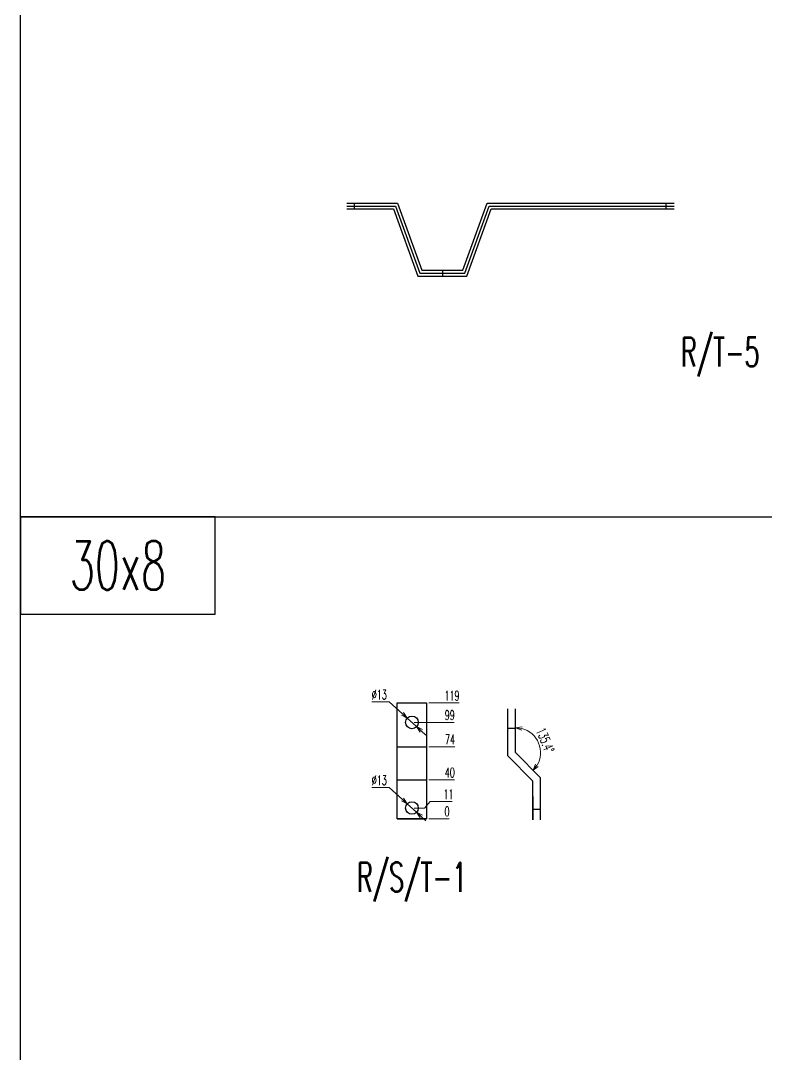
# Model space of a CAD drawing. Header units: millimetres. Extents: x 173893 to 258446, y -176540 to -123824.
# Drawn here: x 186030 to 186797, y -148485 to -147423 of the extents above; entities that cross this region are included whole.
import ezdxf
from ezdxf.enums import TextEntityAlignment as Align

# ---------------------------------------------------------------- set-up
doc = ezdxf.new("R2010")
doc.units = ezdxf.units.MM
doc.header["$LTSCALE"] = 3
doc.layers.add('@.DM. NÉT CHÍNH', color=7, linetype='Continuous')
doc.layers.add('@.VISIBLE', color=7, linetype='Continuous')
doc.styles.add('Ann_w01', font='romans.shx', dxfattribs={"width": 0.6, "bigfont": 'chineset.shx'})
doc.dimstyles.new('Dim 01_SC05', dxfattribs={"dimscale": 5, "dimtxt": 2, "dimasz": 1.3, "dimexe": 0.5, "dimexo": 0.5, "dimgap": 0.5, "dimtad": 1, "dimtoh": 1, "dimdec": 1, "dimzin": 12, "dimdsep": 46, "dimtxsty": 'Ann_w01', "dimblk": 'OPEN30', "dimcen": 1.5, "dimclrd": 6, "dimclre": 6, "dimclrt": 3, "dimadec": 1, "dimazin": 3, "dimtm": 1e-09, "dimtfac": 1, "dimtdec": 1, "dimtmove": 0, "dimatfit": 3, "dimldrblk": 'OPEN30', "dimfxl": 1, "dimtolj": 1, "dimlwd": 20, "dimlwe": 20, "dimarcsym": 0})

# ---------------------------------------------------------------- blocks, each defined once
blk = doc.blocks.new('*D1572')
at = {"layer": '@.DM. NÉT CHÍNH', "color": 6, "linetype": 'Continuous', "lineweight": 20, "transparency": 16777216}
blk.add_line((186449.6, -148243.2), (186470.3, -148243.2), dxfattribs=at)
at = {"layer": 'Defpoints', "color": 0, "linetype": 'Continuous', "transparency": 16777216}
for p in [(186432.1, -148243.2), (186447.1, -148243.2), (186463.8, -148243.2)]:
    blk.add_point(p, dxfattribs=at)
at = {"layer": '@.DM. NÉT CHÍNH', "color": 3, "linetype": 'Continuous', "transparency": 16777216, "insert": (186468.3, -148235.7), "char_height": 10, "attachment_point": 5, "style": 'Ann_w01'}
blk.add_mtext('\\A1;0', dxfattribs=at)
blk = doc.blocks.new('_Open30')
at = {"color": 0, "linetype": 'ByBlock', "lineweight": -2}
for p, q in [((-1, 0.27), (0, 0)), ((0, 0), (-1, -0.27)), ((0, 0), (-1, 0))]:
    blk.add_line(p, q, dxfattribs=at)
blk = doc.blocks.new('*D1573')
at = {"layer": '@.DM. NÉT CHÍNH', "color": 6, "linetype": 'Continuous', "lineweight": 20, "transparency": 16777216}
for p, q in [((186434.6, -148232.2), (186445.1, -148232.2)), ((186445.1, -148232.2), (186450.8, -148225.5)), ((186450.8, -148225.5), (186473.4, -148225.5))]:
    blk.add_line(p, q, dxfattribs=at)
at = {"layer": 'Defpoints', "color": 0, "linetype": 'Continuous', "transparency": 16777216}
for p in [(186432.1, -148232.2), (186463.8, -148225.5), (186432.1, -148243.2)]:
    blk.add_point(p, dxfattribs=at)
at = {"layer": '@.DM. NÉT CHÍNH', "color": 3, "linetype": 'Continuous', "transparency": 16777216, "insert": (186469.8, -148218), "char_height": 10, "attachment_point": 5, "style": 'Ann_w01'}
blk.add_mtext('\\A1;11', dxfattribs=at)
blk = doc.blocks.new('*D1574')
at = {"layer": '@.DM. NÉT CHÍNH', "color": 6, "linetype": 'Continuous', "lineweight": 20, "transparency": 16777216}
blk.add_line((186449.6, -148203.2), (186476, -148203.2), dxfattribs=at)
at = {"layer": 'Defpoints', "color": 0, "linetype": 'Continuous', "transparency": 16777216}
for p in [(186447.1, -148203.2), (186463.8, -148203.2), (186432.1, -148243.2)]:
    blk.add_point(p, dxfattribs=at)
at = {"layer": '@.DM. NÉT CHÍNH', "color": 3, "linetype": 'Continuous', "transparency": 16777216, "insert": (186471.1, -148195.7), "char_height": 10, "attachment_point": 5, "style": 'Ann_w01'}
blk.add_mtext('\\A1;40', dxfattribs=at)
blk = doc.blocks.new('*D1575')
at = {"layer": '@.DM. NÉT CHÍNH', "color": 6, "linetype": 'Continuous', "lineweight": 20, "transparency": 16777216}
blk.add_line((186449.6, -148169.2), (186476.3, -148169.2), dxfattribs=at)
at = {"layer": 'Defpoints', "color": 0, "linetype": 'Continuous', "transparency": 16777216}
for p in [(186447.1, -148169.2), (186463.8, -148169.2), (186432.1, -148243.2)]:
    blk.add_point(p, dxfattribs=at)
at = {"layer": '@.DM. NÉT CHÍNH', "color": 3, "linetype": 'Continuous', "transparency": 16777216, "insert": (186471.3, -148161.7), "char_height": 10, "attachment_point": 5, "style": 'Ann_w01'}
blk.add_mtext('\\A1;74', dxfattribs=at)
blk = doc.blocks.new('*D1576')
at = {"layer": '@.DM. NÉT CHÍNH', "color": 6, "linetype": 'Continuous', "lineweight": 20, "transparency": 16777216}
blk.add_line((186434.6, -148144.2), (186475.7, -148144.2), dxfattribs=at)
at = {"layer": 'Defpoints', "color": 0, "linetype": 'Continuous', "transparency": 16777216}
for p in [(186432.1, -148144.2), (186463.8, -148144.2), (186432.1, -148243.2)]:
    blk.add_point(p, dxfattribs=at)
at = {"layer": '@.DM. NÉT CHÍNH', "color": 3, "linetype": 'Continuous', "transparency": 16777216, "insert": (186471, -148136.7), "char_height": 10, "attachment_point": 5, "style": 'Ann_w01'}
blk.add_mtext('\\A1;99', dxfattribs=at)
blk = doc.blocks.new('*D1577')
at = {"layer": '@.DM. NÉT CHÍNH', "color": 6, "linetype": 'Continuous', "lineweight": 20, "transparency": 16777216}
blk.add_line((186449.6, -148124.2), (186480.6, -148124.2), dxfattribs=at)
at = {"layer": 'Defpoints', "color": 0, "linetype": 'Continuous', "transparency": 16777216}
for p in [(186447.1, -148124.2), (186463.8, -148124.2), (186432.1, -148243.2)]:
    blk.add_point(p, dxfattribs=at)
at = {"layer": '@.DM. NÉT CHÍNH', "color": 3, "linetype": 'Continuous', "transparency": 16777216, "insert": (186473.4, -148116.7), "char_height": 10, "attachment_point": 5, "style": 'Ann_w01'}
blk.add_mtext('\\A1;119', dxfattribs=at)
blk = doc.blocks.new('*D1578')
at = {"layer": '@.DM. NÉT CHÍNH', "color": 6, "linetype": 'Continuous', "lineweight": 20, "transparency": 16777216}
for p, q in [((186391.1, -148123.1), (186408.7, -148123.1)), ((186408.7, -148123.1), (186422.5, -148135.5)), ((186437, -148148.5), (186427.3, -148139.8)), ((186441.8, -148152.8), (186446.6, -148157.2))]:
    blk.add_line(p, q, dxfattribs=at)
at = {"layer": 'Defpoints', "color": 0, "linetype": 'Continuous', "transparency": 16777216}
for p in [(186427.3, -148139.8), (186437, -148148.5)]:
    blk.add_point(p, dxfattribs=at)
at = {"layer": '@.DM. NÉT CHÍNH', "color": 6, "linetype": 'Continuous', "lineweight": 20, "transparency": 16777216, "xscale": 6.5, "yscale": 6.5, "zscale": 6.5}
for p, rotation in [((186427.3, -148139.8), 318.0293526003274), ((186437, -148148.5), 138.0293526003274)]:
    blk.add_blockref('_Open30', p, dxfattribs=dict(at, rotation=rotation))
at = {"layer": '@.DM. NÉT CHÍNH', "color": 3, "linetype": 'Continuous', "transparency": 16777216, "insert": (186398.6, -148115.6), "char_height": 10, "attachment_point": 5, "style": 'Ann_w01'}
blk.add_mtext('\\A1;∅13', dxfattribs=at)
blk = doc.blocks.new('*D1579')
at = {"layer": '@.DM. NÉT CHÍNH', "color": 6, "linetype": 'Continuous', "lineweight": 20, "transparency": 16777216}
for p, q in [((186391.1, -148211.1), (186408.7, -148211.1)), ((186408.7, -148211.1), (186422.5, -148223.5)), ((186437, -148236.5), (186427.3, -148227.8)), ((186441.8, -148240.8), (186446.6, -148245.2))]:
    blk.add_line(p, q, dxfattribs=at)
at = {"layer": 'Defpoints', "color": 0, "linetype": 'Continuous', "transparency": 16777216}
for p in [(186427.3, -148227.8), (186437, -148236.5)]:
    blk.add_point(p, dxfattribs=at)
at = {"layer": '@.DM. NÉT CHÍNH', "color": 6, "linetype": 'Continuous', "lineweight": 20, "transparency": 16777216, "xscale": 6.5, "yscale": 6.5, "zscale": 6.5}
for p, rotation in [((186427.3, -148227.8), 318.0293526008708), ((186437, -148236.5), 138.0293526008709)]:
    blk.add_blockref('_Open30', p, dxfattribs=dict(at, rotation=rotation))
at = {"layer": '@.DM. NÉT CHÍNH', "color": 3, "linetype": 'Continuous', "transparency": 16777216, "insert": (186398.6, -148203.6), "char_height": 10, "attachment_point": 5, "style": 'Ann_w01'}
blk.add_mtext('\\A1;∅13', dxfattribs=at)
blk = doc.blocks.new('*D4301')
at = {"layer": '@.DM. NÉT CHÍNH', "color": 6, "linetype": 'Continuous', "lineweight": 20, "transparency": 16777216}
blk.add_arc((186538.8, -148175.2), 25.6, 329.257, 75.3878, dxfattribs=at)
at = {"layer": 'Defpoints', "color": 0, "linetype": 'Continuous', "transparency": 16777216}
for p in [(186538.8, -148130.2), (186538.8, -148175.2), (186538.8, -148175.2), (186564.3, -148175.3), (186564.4, -148201.2)]:
    blk.add_point(p, dxfattribs=at)
at = {"layer": '@.DM. NÉT CHÍNH', "color": 6, "linetype": 'Continuous', "lineweight": 20, "transparency": 16777216, "xscale": 6.5, "yscale": 6.5, "zscale": 6.5}
for p, rotation in [((186538.8, -148149.7), 172.6939005179185), ((186556.7, -148193.4), 231.9509190367612)]:
    blk.add_blockref('_Open30', p, dxfattribs=dict(at, rotation=rotation))
at = {"layer": '@.DM. NÉT CHÍNH', "color": 3, "linetype": 'Continuous', "transparency": 16777216, "insert": (186569.3, -148162.7), "char_height": 10, "attachment_point": 5, "rotation": 292.3224, "style": 'Ann_w01'}
blk.add_mtext('\\A1;135.4°', dxfattribs=at)

msp = doc.modelspace()

# ---------------------------------------------------------------- linework, layer by layer
at = {"color": 1}
msp.add_line((186417.13, -148243.15), (186447.13, -148243.15), dxfattribs=at)
msp.add_lwpolyline([(186029.84, -148033.06), (186229.84, -148033.06), (186229.84, -147933.06), (186029.84, -147933.06)], close=True)
for points in [[(186417.13, -148243.15), (186417.13, -148124.15), (186447.13, -148124.15), (186447.13, -148243.15)], [(186417.13, -148243.15), (186417.13, -148169.15), (186447.13, -148169.15), (186447.13, -148243.15)], [(186417.13, -148243.15), (186417.13, -148203.15), (186447.13, -148203.15), (186447.13, -148243.15)]]:
    msp.add_lwpolyline(points, close=True, dxfattribs=at)
for points in [[(186556.41, -148244.45), (186556.41, -148204.45), (186530.76, -148178.48), (186530.76, -148130.23)], [(186564.41, -148244.45), (186564.41, -148201.19), (186538.76, -148175.22), (186538.76, -148130.23)]]:
    msp.add_lwpolyline(points, dxfattribs=at)
for centre in [(186432.13, -148144.15), (186432.13, -148232.15)]:
    msp.add_circle(centre, 6.5, dxfattribs=at)
at = {"layer": '@.DM. NÉT CHÍNH', "color": 1, "linetype": 'Continuous'}
for p, q in [((186373.24, -147616.61), (186373.24, -147610.61)), ((186693.76, -147616.61), (186693.76, -147610.61)), ((186463.5, -147679.61), (186463.5, -147685.61))]:
    msp.add_line(p, q, dxfattribs=at)
at = {"layer": '@.DM. NÉT CHÍNH', "linetype": 'Continuous'}
for p, q in [((186029.84, -147933.06), (190921.35, -147933.06)), ((186530.76, -148150.23), (186538.76, -148150.23)), ((186556.41, -148233.45), (186564.41, -148233.45))]:
    msp.add_line(p, q, dxfattribs=at)
msp.add_lwpolyline([(190921.35, -149586.51), (186029.84, -149586.51), (186029.84, -144236.64), (190921.35, -144236.64)], close=True, dxfattribs=at)
at = {"layer": '@.DM. NÉT CHÍNH', "color": 1, "linetype": 'Continuous'}
for points in [[(186365.24, -147610.61), (186417.39, -147610.61), (186442.5, -147679.61), (186484.5, -147679.61), (186509.61, -147610.61), (186701.74, -147610.61)], [(186365.24, -147613.61), (186415.29, -147613.61), (186440.4, -147682.61), (186486.6, -147682.61), (186511.71, -147613.61), (186701.74, -147613.61)], [(186365.24, -147616.61), (186413.18, -147616.61), (186438.3, -147685.61), (186488.7, -147685.61), (186513.81, -147616.61), (186701.74, -147616.61)]]:
    msp.add_lwpolyline(points, dxfattribs=at)
at = {"layer": '@.VISIBLE', "color": 1}
msp.add_line((186556.41, -148220.25), (186556.41, -148244.45), dxfattribs=at)

# ---------------------------------------------------------------- texts
at = {"style": 'Ann_w01', "width": 0.6}
for s, p in [('R/T-5', (186749.12, -147763.59)), ('R/S/T-1', (186432.14, -148303.15))]:
    msp.add_text(s, height=30, dxfattribs=at).set_placement(p, align=Align.MIDDLE_CENTER)
at = {"color": 1, "style": 'Ann_w01', "width": 0.6}
msp.add_text('30x8', height=50, dxfattribs=at).set_placement((186129.84, -147983.06), align=Align.MIDDLE_CENTER)

# ---------------------------------------------------------------- dimensions: what is measured, and where the dimension line sits
at = {"layer": '@.DM. NÉT CHÍNH', "linetype": 'Continuous'}
for p1, p2, picture, middle in [((186436.96, -148148.5), (186427.29, -148139.81), '*D1578', (186398.64, -148123.09)), ((186436.96, -148236.5), (186427.29, -148227.81), '*D1579', (186398.64, -148211.09))]:
    dim = msp.add_diameter_dim_2p(p1=p1, p2=p2, dimstyle='Dim 01_SC05', dxfattribs=at)
    dim.commit()
    dim.dimension.update_dxf_attribs({"geometry": picture, "text_midpoint": middle, "dimtype": 163})
for feature_location, offset, origin, picture, middle in [((186447.13, -148124.15), (16.64, 0), (186432.13, -148243.15), '*D1577', (186473.41, -148116.65)), ((186432.13, -148144.15), (31.64, 0), (186432.13, -148243.15), '*D1576', (186470.98, -148136.65)), ((186447.13, -148169.15), (16.64, 0), (186432.13, -148243.15), '*D1575', (186471.27, -148161.65)), ((186447.13, -148203.15), (16.64, 0), (186432.13, -148243.15), '*D1574', (186471.13, -148195.65)), ((186432.13, -148232.15), (31.64, 6.63), (186432.13, -148243.15), '*D1573', (186469.84, -148218.03)), ((186447.12670043, -148243.15317334), (16.64251398, 0), (186432.12670043, -148243.15317334), '*D1572', (186468.26921441, -148235.65317334))]:
    dim = msp.add_ordinate_dim(feature_location=feature_location, offset=offset, dtype=0, origin=origin, dimstyle='Dim 01_SC05', dxfattribs=at)
    dim.commit()
    dim.dimension.update_dxf_attribs({"geometry": picture, "text_midpoint": middle})
dim = msp.add_angular_dim_2l(base=(186564.32, -148175.33), line1=((186564.41, -148201.19), (186538.76, -148175.22)), line2=((186538.76, -148175.22), (186538.76, -148130.23)), dimstyle='Dim 01_SC05', dxfattribs=at)
dim.commit()
dim.dimension.update_dxf_attribs({"geometry": '*D4301', "text_midpoint": (186569.34, -148162.66)})

doc.saveas('drawing.dxf')
